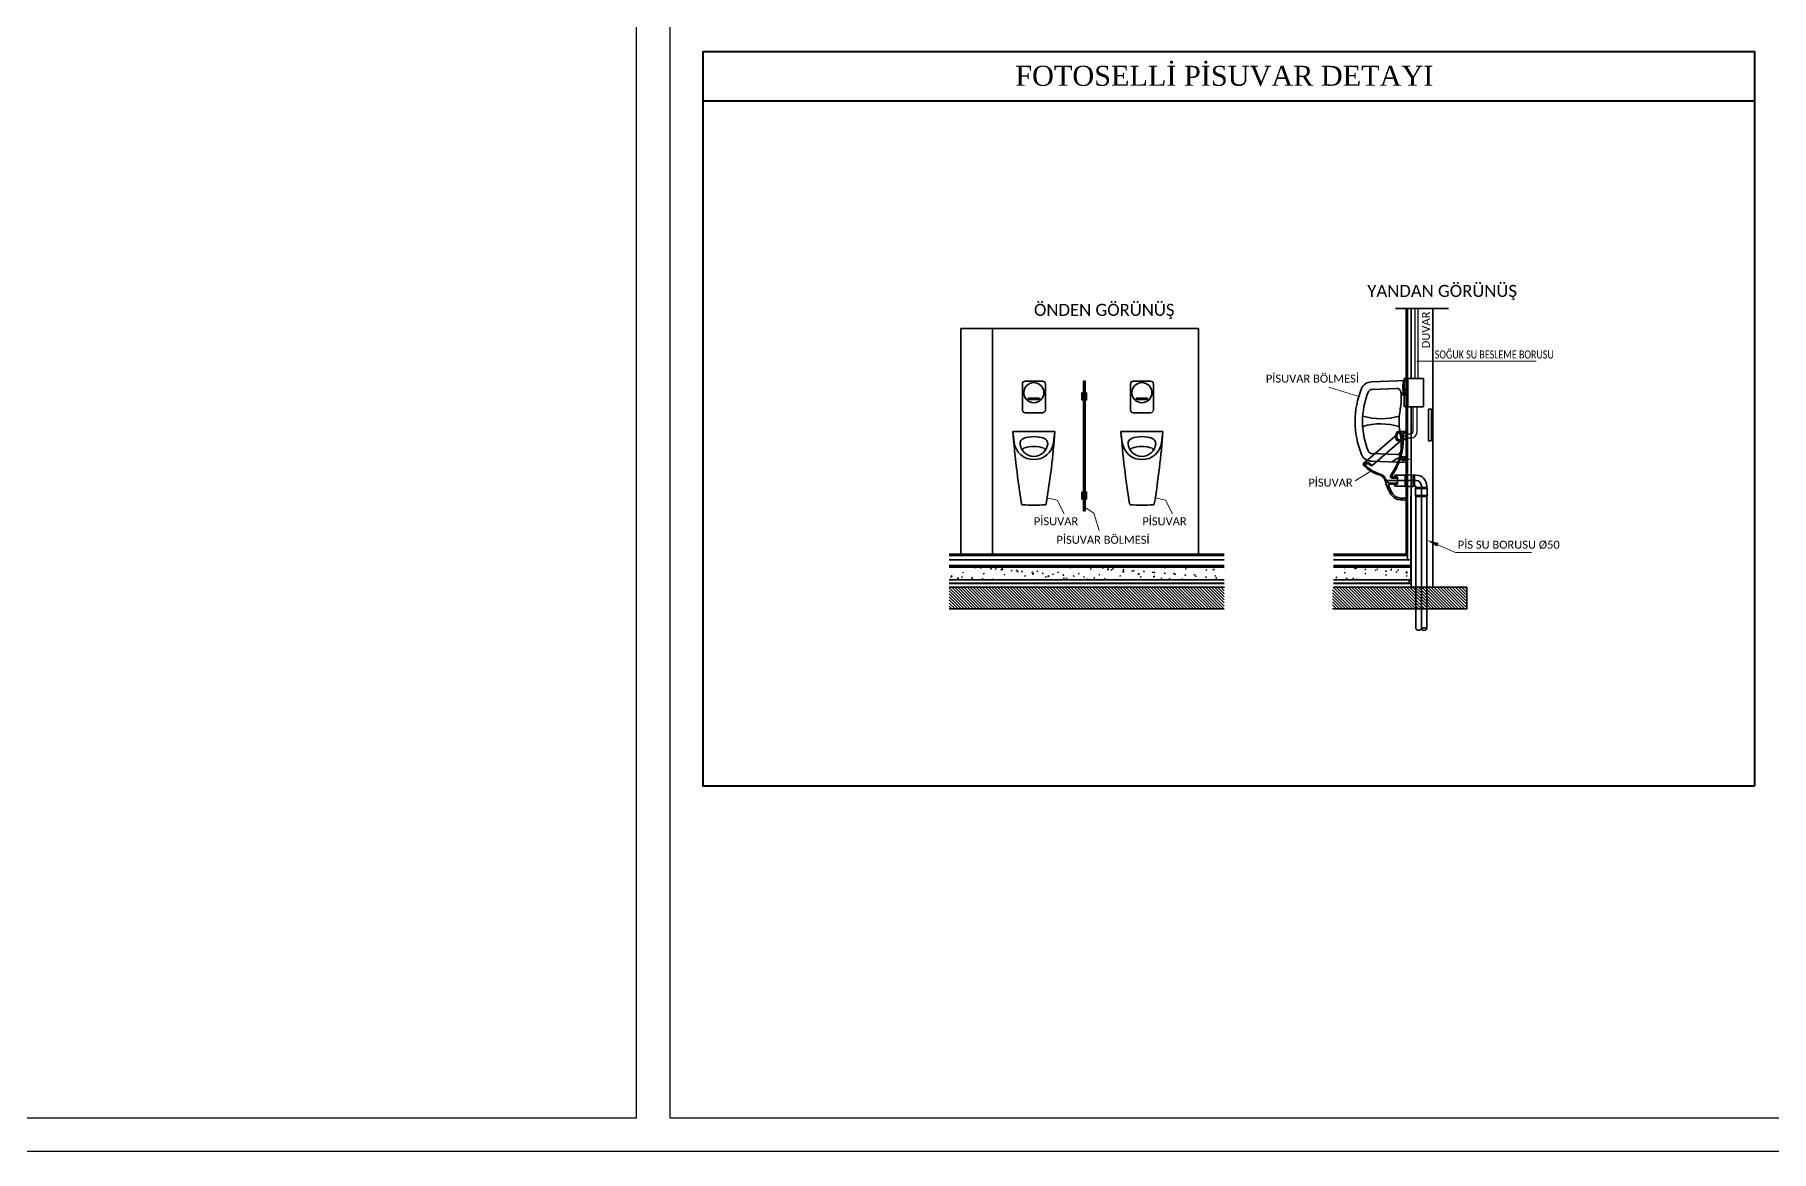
# Model space of a CAD drawing. Header units: centimetres. Extents: x 405464 to 563355, y 50011 to 66875.
# Drawn here: x 542857 to 548065, y 50011 to 53359 of the extents above; entities that cross this region are included whole.
import ezdxf
from ezdxf.enums import TextEntityAlignment as Align

# ---------------------------------------------------------------- set-up
doc = ezdxf.new("R2010")
doc.units = ezdxf.units.CM
doc.linetypes.add('ACAD_ISO03W100', pattern=[30, 12, -18])
for name, color, linetype, lineweight in [('0-KRCN-SHT-DETAY-20', 41, 'Continuous', 20), ('0-KRCN-SHT-DETAY-25', 4, 'Continuous', 25), ('0-KRCN-SHT-DETAY-35', 141, 'Continuous', 35), ('0-KRCN-SHT-DETAY-YAZI', 71, 'Continuous', 35), ('0-KRCN-SHT-DETAY-ÇERÇEVE', 71, 'Continuous', 40), ('0-KRCN-SHT-YAZI', 31, 'Continuous', 35), ('0-KRCN-Z-ANTET', 71, 'Continuous', 30)]:
    doc.layers.add(name, color=color, linetype=linetype, lineweight=lineweight)
doc.styles.add('KATMAN YAZI STİLİ', font='calibri.ttf')
doc.styles.add('mm', font='times.ttf', dxfattribs={"height": 3.3})

# ---------------------------------------------------------------- blocks, each defined once
blk = doc.blocks.new('G$CE9D9CA68')
at = {"layer": '0-KRCN-SHT-DETAY-20'}
for p, q in [((1070.2, -464.4), (1249, -464.4)), ((937.9, -503.3), (982.9, -517.5)), ((977.5, -644), (1001.2, -629.3)), ((515.8, -669.2), (530.9, -672.6, 0)), ((530.9, -672.6, 0), (541.4, -693.3, 0)), ((678.1, -669.2), (693.2, -672.6, 0)), ((693.2, -672.6, 0), (703.7, -693.3, 0)), ((572.7, -683.6, 0), (585.7, -692.3, 0)), ((585.7, -692.3, 0), (593.7, -718.3, 0)), ((1101.5, -739.9), (1128, -751.4)), ((1128, -751.4), (1242, -751.4))]:
    blk.add_line(p, q, dxfattribs=at)
at = {"layer": '0-KRCN-SHT-DETAY-20', "extrusion": (0, 0, -1)}
blk.add_solid([(-1100.3, -742.6), (-1085, -732.7), (-1102.7, -737.1)], dxfattribs=at)
at = {"layer": '0-KRCN-SHT-DETAY-25', "color": 4}
for p, q in [((1067.5, -490.5), (1067.5, -385.6)), ((1072.1, -490.5), (1072.1, -385.6)), ((1063.8, -532.8), (1063.8, -571)), ((1070.2, -532.8), (1070.2, -571)), ((1054, -573.2), (1061.6, -573.2)), ((1054, -579.6), (1061.6, -579.6))]:
    blk.add_line(p, q, dxfattribs=at)
at = {"layer": '0-KRCN-SHT-DETAY-25'}
for p, q in [((1052.6, -635.2), (1053.2, -635.2)), ((1052.6, -651.6), (1052.6, -635.2)), ((1053.2, -634.4), (1054.2, -634.4)), ((1053.2, -635.2), (1053.2, -634.4)), ((1053.2, -651.6), (1053.2, -635.2)), ((1054.2, -634.7), (1054.2, -634.4)), ((1054.2, -634.7), (1064.4, -634.7)), ((1054.2, -652.1), (1054.2, -634.7)), ((1052.6, -651.6), (1053.2, -651.6)), ((1053.2, -652.4), (1053.2, -651.6)), ((1053.2, -652.4), (1054.2, -652.4)), ((1054.2, -652.4), (1054.2, -652.1))]:
    blk.add_line(p, q, dxfattribs=at)
at = {"layer": '0-KRCN-SHT-DETAY-25', "color": 22, "lineweight": 20}
for p, q in [((376.7, -773.1, 0), (376.9, -773.2, 0)), ((376.9, -773.3, 0), (377, -773.1, 0)), ((388.7, -781.1, 0), (390.2, -780.6, 0)), ((389.8, -782, 0), (390.2, -780.7, 0)), ((399.9, -773.5, 0), (400.3, -773.1, 0)), ((399.9, -773.5, 0), (401.2, -773.6, 0)), ((401.2, -773.7, 0), (401.1, -773.1, 0)), ((406.8, -774.2, 0), (408.4, -773.6, 0)), ((406.8, -774.2, 0), (407.9, -774.9, 0)), ((407.9, -775, 0), (408.4, -773.7, 0)), ((415.4, -774.8, 0), (416.5, -773.6, 0)), ((415.4, -774.8, 0), (416.7, -775, 0)), ((416.7, -775, 0), (416.5, -773.7, 0)), ((424.2, -773.1, 0), (424.3, -773.1, 0)), ((424.2, -773.1, 0), (426.1, -773.4, 0)), ((426.1, -773.5, 0), (426.1, -773.1, 0)), ((430.9, -776.2, 0), (432, -775, 0)), ((430.9, -776.2, 0), (432.2, -776.3, 0)), ((432.2, -776.4, 0), (432, -775, 0)), ((437.9, -775.9, 0), (439.4, -775.3, 0)), ((437.9, -775.9, 0), (439, -776.6, 0)), ((439, -776.7, 0), (439.4, -775.4, 0)), ((446.4, -777.6, 0), (447.5, -776.3, 0)), ((446.4, -777.6, 0), (447.7, -777.7, 0)), ((447.3, -776.7, 0), (449, -774.9, 0)), ((447.3, -776.7, 0), (449.2, -777, 0)), ((447.7, -777.8, 0), (447.5, -776.4, 0)), ((449.2, -777.1, 0), (449, -775, 0)), ((461.9, -778.9, 0), (463, -777.7, 0)), ((461.9, -778.9, 0), (463.2, -779, 0)), ((463.2, -779.1, 0), (463, -777.8, 0)), ((468.9, -777.6, 0), (470.4, -777.1, 0)), ((468.9, -777.6, 0), (470, -778.4, 0)), ((470, -778.5, 0), (470.5, -777.1, 0)), ((470.3, -780.3, 0), (472, -778.5, 0)), ((470.3, -780.3, 0), (472.2, -780.6, 0)), ((472.3, -780.6, 0), (472, -778.6, 0)), ((477.4, -780.3, 0), (478.4, -779, 0)), ((477.4, -780.3, 0), (478.7, -780.4, 0)), ((478.7, -780.5, 0), (478.5, -779.1, 0)), ((492.9, -781.6, 0), (493.9, -780.4, 0)), ((494.2, -781.8, 0), (494, -780.5, 0)), ((500, -779.4, 0), (501.5, -778.8, 0)), ((500, -779.4, 0), (501, -780.1, 0)), ((501.1, -780.2, 0), (501.5, -778.9, 0)), ((519.1, -773.1, 0), (519.2, -773.1, 0)), ((519.2, -773.2, 0), (519.3, -773.1, 0)), ((531, -781.1, 0), (532.5, -780.5, 0)), ((532.1, -781.9, 0), (532.5, -780.6, 0)), ((549.2, -774.1, 0), (550.7, -773.6, 0)), ((549.2, -774.1, 0), (550.2, -774.9, 0)), ((550.2, -774.9, 0), (550.7, -773.6, 0)), ((580.2, -775.9, 0), (581.7, -775.3, 0)), ((580.2, -775.9, 0), (581.3, -776.6, 0)), ((581.3, -776.7, 0), (581.7, -775.4, 0)), ((582.7, -773.5, 0), (583.2, -773.1, 0)), ((582.7, -773.5, 0), (584.6, -773.8, 0)), ((582.9, -773.5, 0), (583.2, -773.1, 0)), ((582.9, -773.5, 0), (584.1, -773.6, 0)), ((584.2, -773.7, 0), (584, -773.1, 0)), ((584.7, -773.9, 0), (584.6, -773.1, 0)), ((598.4, -774.9, 0), (599.4, -773.6, 0)), ((598.4, -774.9, 0), (599.6, -775, 0)), ((599.7, -775.1, 0), (599.4, -773.7, 0)), ((605.8, -777.1, 0), (607.5, -775.3, 0)), ((605.8, -777.1, 0), (607.7, -777.4, 0)), ((607.7, -777.5, 0), (607.5, -775.4, 0)), ((611.2, -777.6, 0), (612.8, -777, 0)), ((611.2, -777.6, 0), (612.3, -778.3, 0)), ((612.3, -778.4, 0), (612.8, -777.1, 0)), ((613.8, -776.2, 0), (614.9, -775, 0)), ((613.8, -776.2, 0), (615.1, -776.3, 0)), ((615.1, -776.4, 0), (614.9, -775.1, 0)), ((628.8, -780.7, 0), (630.5, -778.9, 0)), ((628.8, -780.7, 0), (630.7, -781, 0)), ((629.3, -777.6, 0), (630.4, -776.3, 0)), ((629.3, -777.6, 0), (630.6, -777.7, 0)), ((630.6, -777.8, 0), (630.4, -776.4, 0)), ((630.8, -781, 0), (630.5, -779, 0)), ((642.3, -779.3, 0), (643.8, -778.7, 0)), ((642.3, -779.3, 0), (643.4, -780, 0)), ((643.4, -780.1, 0), (643.8, -778.8, 0)), ((644.8, -778.9, 0), (645.9, -777.7, 0)), ((644.8, -778.9, 0), (646.1, -779, 0)), ((646.1, -779.1, 0), (645.9, -777.8, 0)), ((660.3, -780.3, 0), (661.4, -779, 0)), ((660.3, -780.3, 0), (661.6, -780.4, 0)), ((661.6, -780.5, 0), (661.4, -779.1, 0)), ((661.5, -773.1, 0), (661.5, -773.1, 0)), ((661.5, -773.2, 0), (661.6, -773.1, 0)), ((673.3, -781.1, 0), (674.8, -780.5, 0)), ((673.3, -781.1, 0), (674.4, -781.8, 0)), ((674.4, -781.9, 0), (674.9, -780.6, 0)), ((675.8, -781.6, 0), (676.9, -780.4, 0)), ((677.1, -781.8, 0), (676.9, -780.5, 0)), ((691.5, -774.1, 0), (693, -773.5, 0)), ((691.5, -774.1, 0), (692.6, -774.8, 0)), ((692.6, -774.9, 0), (693, -773.6, 0)), ((722.5, -775.8, 0), (724, -775.2, 0)), ((722.5, -775.8, 0), (723.6, -776.5, 0)), ((723.6, -776.6, 0), (724, -775.3, 0)), ((741.2, -773.9, 0), (742.1, -773.1, 0)), ((741.2, -773.9, 0), (743.1, -774.2, 0)), ((743.2, -774.3, 0), (743, -773.1, 0)), ((753.6, -777.5, 0), (755.1, -777, 0)), ((753.6, -777.5, 0), (754.6, -778.3, 0)), ((754.6, -778.4, 0), (755.1, -777.1, 0)), ((764.3, -777.5, 0), (766, -775.8, 0)), ((764.3, -777.5, 0), (766.2, -777.8, 0)), ((765.8, -773.5, 0), (766.2, -773.1, 0)), ((765.8, -773.5, 0), (767.1, -773.6, 0)), ((766.2, -777.9, 0), (766, -775.8, 0)), ((767.1, -773.7, 0), (767, -773.1, 0)), ((781.3, -774.9, 0), (781.3, -774.9, 0)), ((781.3, -774.9, 0), (781.3, -774.9, 0)), ((946.8, -773.1, 0), (946.8, -773.1, 0)), ((948.5, -773.1, 0), (949, -773.4, 0)), ((949, -773.5, 0), (949.2, -773.1, 0)), ((960.8, -781.4, 0), (962.4, -780.8, 0)), ((961, -774.3, 0), (962, -773.1, 0)), ((961, -774.3, 0), (962.3, -774.4, 0)), ((961.9, -782.2, 0), (962.4, -780.9, 0)), ((962.3, -774.5, 0), (962.1, -773.1, 0)), ((976.5, -775.6, 0), (977.6, -774.4, 0)), ((976.5, -775.6, 0), (977.8, -775.7, 0)), ((977.8, -775.8, 0), (977.6, -774.5, 0)), ((979, -774.4, 0), (980.5, -773.8, 0)), ((979, -774.4, 0), (980.1, -775.1, 0)), ((980.1, -775.2, 0), (980.5, -773.9, 0)), ((992, -777, 0), (993, -775.7, 0)), ((992, -777, 0), (993.3, -777.1, 0)), ((993.3, -777.2, 0), (993.1, -775.8, 0)), ((1007.2, -774, 0), (1008.1, -773.1, 0)), ((1007.2, -774, 0), (1009.1, -774.3, 0)), ((1007.5, -778.3, 0), (1008.5, -777.1, 0)), ((1007.5, -778.3, 0), (1008.8, -778.4, 0)), ((1008.8, -778.5, 0), (1008.6, -777.2, 0)), ((1009.2, -774.4, 0), (1009, -773.1, 0)), ((1010, -776.1, 0), (1011.6, -775.6, 0)), ((1010, -776.1, 0), (1011.1, -776.9, 0)), ((1011.1, -777, 0), (1011.6, -775.6, 0)), ((1023, -779.7, 0), (1024, -778.4, 0)), ((1023, -779.7, 0), (1024.3, -779.8, 0)), ((1024.3, -779.9, 0), (1024, -778.5, 0)), ((1030.3, -777.6, 0), (1032, -775.8, 0)), ((1030.3, -777.6, 0), (1032.2, -777.9, 0)), ((1032.2, -778, 0), (1032, -775.9, 0)), ((1038.5, -781, 0), (1039.5, -779.8, 0)), ((1038.5, -781, 0), (1039.8, -781.2, 0)), ((1039.8, -781.2, 0), (1039.5, -779.9, 0)), ((1041.1, -777.9, 0), (1042.6, -777.3, 0)), ((1041.1, -777.9, 0), (1042.2, -778.6, 0)), ((1042.2, -778.7, 0), (1042.6, -777.4, 0)), ((1053.3, -781.2, 0), (1055, -779.4, 0)), ((1055.3, -781.5, 0), (1055, -779.5, 0)), ((370.5, -788.1, 0), (372.1, -787.5, 0)), ((370.5, -788.1, 0), (371.6, -788.8, 0)), ((371.6, -788.9, 0), (372.1, -787.6, 0)), ((372, -787, 0), (373, -785.8, 0)), ((372, -787, 0), (373.2, -787.1, 0)), ((373.3, -787.2, 0), (373, -785.9, 0)), ((381, -790.6, 0), (382.7, -788.8, 0)), ((381, -790.6, 0), (382.9, -790.9, 0)), ((382.9, -790.9, 0), (382.7, -788.9, 0)), ((387.4, -788.4, 0), (388.5, -787.1, 0)), ((387.4, -788.4, 0), (388.7, -788.5, 0)), ((388.7, -788.6, 0), (388.5, -787.2, 0)), ((388.7, -781.1, 0), (389.8, -781.9, 0)), ((401.6, -789.8, 0), (403.1, -789.3, 0)), ((401.6, -789.8, 0), (402.7, -790.6, 0)), ((402.7, -790.7, 0), (403.1, -789.3, 0)), ((402.9, -789.7, 0), (404, -788.5, 0)), ((402.9, -789.7, 0), (404.2, -789.8, 0)), ((404.2, -789.9, 0), (404, -788.6, 0)), ((405.6, -792.5, 0), (405.7, -792.4, 0)), ((405.7, -792.5, 0), (405.7, -792.5, 0)), ((418.4, -791.1, 0), (419.5, -789.9, 0)), ((418.4, -791.1, 0), (419.7, -791.2, 0)), ((419.7, -791.3, 0), (419.5, -789.9, 0)), ((419.7, -782.9, 0), (421.3, -782.3, 0)), ((419.7, -782.9, 0), (420.8, -783.6, 0)), ((420.8, -783.7, 0), (421.3, -782.4, 0)), ((432.6, -791.6, 0), (434.1, -791, 0)), ((432.6, -791.6, 0), (433.7, -792.3, 0)), ((433.7, -792.4, 0), (434.2, -791.1, 0)), ((433.9, -792.4, 0), (435, -791.2, 0)), ((433.9, -792.4, 0), (434.6, -792.5, 0)), ((435.2, -792.5, 0), (435, -791.3, 0)), ((450.8, -784.6, 0), (452.3, -784, 0)), ((450.8, -784.6, 0), (451.9, -785.3, 0)), ((451.9, -785.4, 0), (452.3, -784.1, 0)), ((481.8, -786.3, 0), (483.3, -785.8, 0)), ((481.8, -786.3, 0), (482.9, -787.1, 0)), ((482.9, -787.1, 0), (483.3, -785.8, 0)), ((492.9, -781.6, 0), (494.2, -781.7, 0)), ((493.4, -783.8, 0), (495.1, -782.1, 0)), ((493.4, -783.8, 0), (495.3, -784.1, 0)), ((495.3, -784.2, 0), (495.1, -782.2, 0)), ((508.4, -783, 0), (509.4, -781.7, 0)), ((508.4, -783, 0), (509.7, -783.1, 0)), ((509.7, -783.2, 0), (509.4, -781.8, 0)), ((512.9, -788.1, 0), (514.4, -787.5, 0)), ((512.9, -788.1, 0), (513.9, -788.8, 0)), ((514, -788.9, 0), (514.4, -787.6, 0)), ((516.4, -787.4, 0), (518.1, -785.7, 0)), ((516.4, -787.4, 0), (518.3, -787.7, 0)), ((518.4, -787.8, 0), (518.1, -785.7, 0)), ((523.9, -784.3, 0), (524.9, -783.1, 0)), ((523.9, -784.3, 0), (525.2, -784.4, 0)), ((525.2, -784.5, 0), (524.9, -783.2, 0)), ((531, -781.1, 0), (532.1, -781.8, 0)), ((539.4, -785.7, 0), (540.4, -784.4, 0)), ((539.4, -785.7, 0), (540.7, -785.8, 0)), ((539.5, -791, 0), (541.2, -789.2, 0)), ((539.5, -791, 0), (541.4, -791.3, 0)), ((540.7, -785.9, 0), (540.4, -784.5, 0)), ((541.4, -791.4, 0), (541.2, -789.3, 0)), ((543.9, -789.8, 0), (545.4, -789.2, 0)), ((543.9, -789.8, 0), (545, -790.5, 0)), ((545, -790.6, 0), (545.4, -789.3, 0)), ((554.9, -787, 0), (555.9, -785.8, 0)), ((554.9, -787, 0), (556.2, -787.2, 0)), ((556.2, -787.2, 0), (555.9, -785.9, 0)), ((562.1, -782.8, 0), (563.6, -782.2, 0)), ((562.1, -782.8, 0), (563.1, -783.6, 0)), ((563.1, -783.6, 0), (563.6, -782.3, 0)), ((570.4, -788.4, 0), (571.4, -787.2, 0)), ((570.4, -788.4, 0), (571.7, -788.5, 0)), ((571.7, -788.6, 0), (571.4, -787.2, 0)), ((574.9, -791.5, 0), (576.5, -790.9, 0)), ((574.9, -791.5, 0), (576, -792.3, 0)), ((576, -792.3, 0), (576.5, -791, 0)), ((585.9, -789.8, 0), (586.9, -788.5, 0)), ((585.9, -789.8, 0), (587.1, -789.9, 0)), ((587.2, -790, 0), (586.9, -788.6, 0)), ((593.1, -784.6, 0), (594.6, -784, 0)), ((593.1, -784.6, 0), (594.2, -785.3, 0)), ((594.2, -785.4, 0), (594.6, -784.1, 0)), ((601.3, -791.1, 0), (602.4, -789.9, 0)), ((601.3, -791.1, 0), (602.6, -791.2, 0)), ((602.7, -791.3, 0), (602.4, -790, 0)), ((616.8, -792.5, 0), (617.9, -791.2, 0)), ((616.8, -792.5, 0), (617.3, -792.5, 0)), ((618.1, -792.5, 0), (617.9, -791.3, 0)), ((624.1, -786.3, 0), (625.7, -785.7, 0)), ((624.1, -786.3, 0), (625.2, -787, 0)), ((625.2, -787.1, 0), (625.7, -785.8, 0)), ((651.9, -784.2, 0), (653.6, -782.5, 0)), ((651.9, -784.2, 0), (653.8, -784.5, 0)), ((653.8, -784.6, 0), (653.6, -782.6, 0)), ((655.2, -788, 0), (656.7, -787.4, 0)), ((655.2, -788, 0), (656.3, -788.7, 0)), ((656.3, -788.8, 0), (656.7, -787.5, 0)), ((674.9, -787.8, 0), (676.6, -786.1, 0)), ((674.9, -787.8, 0), (676.8, -788.1, 0)), ((675.8, -781.6, 0), (677.1, -781.8, 0)), ((676.9, -788.2, 0), (676.6, -786.1, 0)), ((686.2, -789.7, 0), (687.7, -789.2, 0)), ((686.2, -789.7, 0), (687.3, -790.5, 0)), ((687.3, -790.6, 0), (687.7, -789.3, 0)), ((691.3, -783, 0), (692.3, -781.8, 0)), ((691.3, -783, 0), (692.6, -783.1, 0)), ((692.6, -783.2, 0), (692.4, -781.8, 0)), ((698, -791.4, 0), (699.7, -789.6, 0)), ((698, -791.4, 0), (699.9, -791.7, 0)), ((699.9, -791.8, 0), (699.7, -789.7, 0)), ((704.4, -782.8, 0), (705.9, -782.2, 0)), ((704.4, -782.8, 0), (705.4, -783.5, 0)), ((705.5, -783.6, 0), (705.9, -782.3, 0)), ((706.8, -784.4, 0), (707.8, -783.1, 0)), ((706.8, -784.4, 0), (708.1, -784.5, 0)), ((708.1, -784.6, 0), (707.9, -783.2, 0)), ((717.3, -791.5, 0), (718.8, -790.9, 0)), ((717.3, -791.5, 0), (718.3, -792.2, 0)), ((718.4, -792.3, 0), (718.8, -791, 0)), ((722.3, -785.7, 0), (723.3, -784.5, 0)), ((722.3, -785.7, 0), (723.6, -785.8, 0)), ((723.6, -785.9, 0), (723.3, -784.6, 0)), ((735.4, -784.5, 0), (736.9, -783.9, 0)), ((735.4, -784.5, 0), (736.5, -785.2, 0)), ((736.5, -785.3, 0), (736.9, -784, 0)), ((737.8, -787.1, 0), (738.8, -785.8, 0)), ((737.8, -787.1, 0), (739.1, -787.2, 0)), ((739.1, -787.3, 0), (738.8, -785.9, 0)), ((753.3, -788.4, 0), (754.3, -787.2, 0)), ((753.3, -788.4, 0), (754.6, -788.5, 0)), ((754.6, -788.6, 0), (754.3, -787.3, 0)), ((766.5, -786.2, 0), (768, -785.7, 0)), ((766.5, -786.2, 0), (767.5, -787, 0)), ((767.5, -787.1, 0), (768, -785.7, 0)), ((768.8, -789.8, 0), (769.8, -788.5, 0)), ((768.8, -789.8, 0), (770.1, -789.9, 0)), ((770.1, -790, 0), (769.8, -788.6, 0)), ((948.5, -789.2, 0), (949.6, -787.9, 0)), ((948.5, -789.2, 0), (949.8, -789.3, 0)), ((949.8, -789.4, 0), (949.6, -788, 0)), ((960.8, -781.4, 0), (961.9, -782.1, 0)), ((964, -790.5, 0), (965.1, -789.3, 0)), ((964, -791.5, 0), (965.7, -789.7, 0)), ((964, -790.5, 0), (965.3, -790.6, 0)), ((964, -791.5, 0), (965.9, -791.8, 0)), ((965.3, -790.7, 0), (965.1, -789.4, 0)), ((965.9, -791.9, 0), (965.7, -789.8, 0)), ((973.7, -790.1, 0), (975.3, -789.5, 0)), ((973.7, -790.1, 0), (974.8, -790.8, 0)), ((974.8, -790.9, 0), (975.3, -789.6, 0)), ((979.5, -791.9, 0), (980.6, -790.6, 0)), ((979.5, -791.9, 0), (980.8, -792, 0)), ((980.8, -792.1, 0), (980.6, -790.7, 0)), ((991.9, -783.1, 0), (993.4, -782.5, 0)), ((991.9, -783.1, 0), (993, -783.8, 0)), ((993, -783.9, 0), (993.4, -782.6, 0)), ((995.6, -792.5, 0), (996, -792, 0)), ((996.1, -792.5, 0), (996.1, -792.1, 0)), ((1004.8, -791.8, 0), (1006.3, -791.2, 0)), ((1004.8, -791.8, 0), (1005.8, -792.5, 0)), ((1005.9, -792.5, 0), (1006.3, -791.3, 0)), ((1022.9, -784.8, 0), (1024.4, -784.3, 0)), ((1022.9, -784.8, 0), (1024, -785.6, 0)), ((1024, -785.7, 0), (1024.5, -784.3, 0)), ((1053.3, -781.2, 0), (1055.2, -781.5, 0)), ((1054, -782.4, 0), (1055, -781.2, 0)), ((1054, -782.4, 0), (1055.3, -782.5, 0)), ((1054, -786.6, 0), (1055.5, -786, 0)), ((1054, -786.6, 0), (1055, -787.3, 0)), ((1055.3, -782.6, 0), (1055, -781.2, 0)), ((1055.1, -787.4, 0), (1055.5, -786.1, 0))]:
    blk.add_line(p, q, dxfattribs=at)
at = {"layer": '0-KRCN-SHT-DETAY-25', "color": 22}
for p, q in [((369, -804.2, 0), (400.5, -835.7, 0)), ((372.7, -803.3, 0), (405.1, -835.7, 0)), ((377.3, -803.3, 0), (409.7, -835.7, 0)), ((381.9, -803.3, 0), (414.3, -835.7, 0)), ((386.4, -803.3, 0), (418.8, -835.7, 0)), ((391, -803.3, 0), (423.4, -835.7, 0)), ((395.6, -803.3, 0), (428, -835.7, 0)), ((400.2, -803.3, 0), (432.6, -835.7, 0)), ((404.8, -803.3, 0), (437.2, -835.7, 0)), ((409.4, -803.3, 0), (441.8, -835.7, 0)), ((413.9, -803.3, 0), (446.3, -835.7, 0)), ((418.5, -803.3, 0), (450.9, -835.7, 0)), ((423.1, -803.3, 0), (455.5, -835.7, 0)), ((427.7, -803.3, 0), (460.1, -835.7, 0)), ((432.3, -803.3, 0), (464.7, -835.7, 0)), ((436.8, -803.3, 0), (469.2, -835.7, 0)), ((441.4, -803.3, 0), (473.8, -835.7, 0)), ((446, -803.3, 0), (478.4, -835.7, 0)), ((450.6, -803.3, 0), (483, -835.7, 0)), ((455.2, -803.3, 0), (487.6, -835.7, 0)), ((459.8, -803.3, 0), (492.2, -835.7, 0)), ((464.3, -803.3, 0), (496.7, -835.7, 0)), ((468.9, -803.3, 0), (501.3, -835.7, 0)), ((473.5, -803.3, 0), (505.9, -835.7, 0)), ((478.1, -803.3, 0), (510.5, -835.7, 0)), ((482.7, -803.3, 0), (515.1, -835.7, 0)), ((487.2, -803.3, 0), (519.6, -835.7, 0)), ((491.8, -803.3, 0), (524.2, -835.7, 0)), ((496.4, -803.3, 0), (528.8, -835.7, 0)), ((501, -803.3, 0), (533.4, -835.7, 0)), ((505.6, -803.3, 0), (538, -835.7, 0)), ((510.2, -803.3, 0), (542.6, -835.7, 0)), ((514.7, -803.3, 0), (547.1, -835.7, 0)), ((519.3, -803.3, 0), (551.7, -835.7, 0)), ((523.9, -803.3, 0), (556.3, -835.7, 0)), ((528.5, -803.3, 0), (560.9, -835.7, 0)), ((533.1, -803.3, 0), (565.5, -835.7, 0)), ((537.7, -803.3, 0), (570, -835.7, 0)), ((542.2, -803.3, 0), (574.6, -835.7, 0)), ((546.8, -803.3, 0), (579.2, -835.7, 0)), ((551.4, -803.3, 0), (583.8, -835.7, 0)), ((556, -803.3, 0), (588.4, -835.7, 0)), ((560.6, -803.3, 0), (593, -835.7, 0)), ((565.1, -803.3, 0), (597.5, -835.7, 0)), ((569.7, -803.3, 0), (602.1, -835.7, 0)), ((574.3, -803.3, 0), (606.7, -835.7, 0)), ((578.9, -803.3, 0), (611.3, -835.7, 0)), ((583.5, -803.3, 0), (615.9, -835.7, 0)), ((588.1, -803.3, 0), (620.5, -835.7, 0)), ((592.6, -803.3, 0), (625, -835.7, 0)), ((597.2, -803.3, 0), (629.6, -835.7, 0)), ((601.8, -803.3, 0), (634.2, -835.7, 0)), ((606.4, -803.3, 0), (638.8, -835.7, 0)), ((611, -803.3, 0), (643.4, -835.7, 0)), ((615.5, -803.3, 0), (647.9, -835.7, 0)), ((620.1, -803.3, 0), (652.5, -835.7, 0)), ((624.7, -803.3, 0), (657.1, -835.7, 0)), ((629.3, -803.3, 0), (661.7, -835.7, 0)), ((633.9, -803.3, 0), (666.3, -835.7, 0)), ((638.5, -803.3, 0), (670.9, -835.7, 0)), ((643, -803.3, 0), (675.4, -835.7, 0)), ((647.6, -803.3, 0), (680, -835.7, 0)), ((652.2, -803.3, 0), (684.6, -835.7, 0)), ((656.8, -803.3, 0), (689.2, -835.7, 0)), ((661.4, -803.3, 0), (693.8, -835.7, 0)), ((665.9, -803.3, 0), (698.3, -835.7, 0)), ((670.5, -803.3, 0), (702.9, -835.7, 0)), ((675.1, -803.3, 0), (707.5, -835.7, 0)), ((679.7, -803.3, 0), (712.1, -835.7, 0)), ((684.3, -803.3, 0), (716.7, -835.7, 0)), ((688.9, -803.3, 0), (721.3, -835.7, 0)), ((693.4, -803.3, 0), (725.8, -835.7, 0)), ((698, -803.3, 0), (730.4, -835.7, 0)), ((702.6, -803.3, 0), (735, -835.7, 0)), ((707.2, -803.3, 0), (739.6, -835.7, 0)), ((711.8, -803.3, 0), (744.2, -835.7, 0)), ((716.4, -803.3, 0), (748.8, -835.7, 0)), ((720.9, -803.3, 0), (753.3, -835.7, 0)), ((725.5, -803.3, 0), (757.9, -835.7, 0)), ((730.1, -803.3, 0), (762.5, -835.7, 0)), ((734.7, -803.3, 0), (767.1, -835.7, 0)), ((739.3, -803.3, 0), (771.7, -835.7, 0)), ((743.8, -803.3, 0), (776.2, -835.7, 0)), ((748.4, -803.3, 0), (780.8, -835.7, 0)), ((753, -803.3, 0), (781.3, -831.6, 0)), ((757.6, -803.3, 0), (781.3, -827, 0)), ((762.2, -803.3, 0), (781.3, -822.4, 0)), ((766.8, -803.3, 0), (781.3, -817.8, 0)), ((771.3, -803.3, 0), (781.3, -813.3, 0)), ((775.9, -803.3, 0), (781.3, -808.7, 0)), ((780.5, -803.3, 0), (781.3, -804.1, 0)), ((943.6, -807.1, 0), (972.2, -835.7, 0)), ((944.4, -803.3, 0), (976.8, -835.7, 0)), ((949, -803.3, 0), (981.4, -835.7, 0)), ((953.6, -803.3, 0), (986, -835.7, 0)), ((958.2, -803.3, 0), (990.6, -835.7, 0)), ((962.7, -803.3, 0), (995.1, -835.7, 0)), ((967.3, -803.3, 0), (999.7, -835.7, 0)), ((971.9, -803.3, 0), (1004.3, -835.7, 0)), ((976.5, -803.3, 0), (1008.9, -835.7, 0)), ((981.1, -803.3, 0), (1013.5, -835.7, 0)), ((985.6, -803.3, 0), (1018, -835.7, 0)), ((990.2, -803.3, 0), (1022.6, -835.7, 0)), ((994.8, -803.3, 0), (1027.2, -835.7, 0)), ((999.4, -803.3, 0), (1031.8, -835.7, 0)), ((1004, -803.3, 0), (1036.4, -835.7, 0)), ((1008.6, -803.3, 0), (1041, -835.7, 0)), ((1013.1, -803.3, 0), (1045.5, -835.7, 0)), ((1017.7, -803.3, 0), (1050.1, -835.7, 0)), ((1022.3, -803.3, 0), (1054.7, -835.7, 0)), ((1026.9, -803.3, 0), (1059.3, -835.7, 0)), ((1031.5, -803.3, 0), (1063.9, -835.7, 0)), ((1036, -803.3, 0), (1068.4, -835.7, 0)), ((1040.6, -803.3, 0), (1073, -835.7, 0)), ((1045.2, -803.3, 0), (1077.6, -835.7, 0)), ((1049.8, -803.3, 0), (1082.2, -835.7, 0)), ((1054.4, -803.3, 0), (1086.8, -835.7, 0)), ((1059, -803.3, 0), (1091.4, -835.7, 0)), ((1063.5, -803.3, 0), (1095.9, -835.7, 0)), ((1068.1, -803.3, 0), (1100.5, -835.7, 0)), ((1072.7, -803.3, 0), (1105.1, -835.7, 0)), ((1077.3, -803.3, 0), (1109.7, -835.7, 0)), ((1081.9, -803.3, 0), (1114.3, -835.7, 0)), ((1086.5, -803.3, 0), (1118.9, -835.7, 0)), ((1091, -803.3, 0), (1123.4, -835.7, 0)), ((1095.6, -803.3, 0), (1128, -835.7, 0)), ((1100.2, -803.3, 0), (1132.6, -835.7, 0)), ((1104.8, -803.3, 0), (1137.2, -835.7, 0)), ((1109.4, -803.3, 0), (1141.8, -835.7, 0)), ((1113.9, -803.3, 0), (1143.3, -832.6, 0)), ((1118.5, -803.3, 0), (1143.3, -828, 0)), ((1123.1, -803.3, 0), (1143.3, -823.4, 0)), ((1127.7, -803.3, 0), (1143.3, -818.9, 0)), ((1132.3, -803.3, 0), (1143.3, -814.3, 0)), ((1136.9, -803.3, 0), (1143.3, -809.7, 0)), ((1141.4, -803.3, 0), (1143.3, -805.1, 0)), ((369, -808.7, 0), (395.9, -835.7, 0)), ((369, -813.3, 0), (391.3, -835.7, 0)), ((369, -817.9, 0), (386.8, -835.7, 0)), ((369, -822.5, 0), (382.2, -835.7, 0)), ((369, -827.1, 0), (377.6, -835.7, 0)), ((369, -831.6, 0), (373, -835.7, 0)), ((943.6, -811.7, 0), (967.6, -835.7, 0)), ((943.6, -816.2, 0), (963.1, -835.7, 0)), ((943.6, -820.8, 0), (958.5, -835.7, 0)), ((943.6, -825.4, 0), (953.9, -835.7, 0)), ((943.6, -830, 0), (949.3, -835.7, 0)), ((943.6, -834.6, 0), (944.7, -835.7, 0))]:
    blk.add_line(p, q, dxfattribs=at)
at = {"layer": '0-KRCN-SHT-DETAY-25', "color": 4}
for radius in [8.64, 2.16]:
    blk.add_arc((1061.6, -571), radius, 270, 0, dxfattribs=at)
at = {"layer": '0-KRCN-SHT-DETAY-25', "color": 3, "linetype": 'Continuous', "ltscale": 10}
for centre, radius, start, end in [((1047.1, -582.9), 0.864, 249.405, 0), ((1046.2, -587.1), 1.73, 356.4054, 69.405), ((996.6, -619.7), 3.24, 49.0402, 87.88)]:
    blk.add_arc(centre, radius, start, end, dxfattribs=at)
at = {"layer": '0-KRCN-SHT-DETAY-25', "color": 8, "linetype": 'ACAD_ISO03W100', "ltscale": 0.004}
blk.add_arc((1061.6, -571), 8.64, 270, 270.2984, dxfattribs=at)
at = {"layer": '0-KRCN-SHT-DETAY-35', "color": 120}
for p, q in [((1037.8, -385.6), (1117.6, -385.6)), ((1061.6, -385.6, 0), (1061.6, -490.5, 0)), ((1094, -385.6, 0), (1094, -803.3, 0)), ((386.1, -415.5, 0), (742.5, -415.5, 0)), ((569.9, -512, 0), (568, -512, 0)), ((569.9, -516.7, 0), (568.4, -516.7, 0)), ((574.5, -516.7, 0), (572.9, -516.7, 0)), ((1002.9, -506.7), (1039.4, -505.2)), ((1046.3, -512.6), (1054, -512.6)), ((1046.4, -514.9), (1054, -514.9)), ((1061.6, -532.8, 0), (1061.6, -804.8, 0)), ((1039.4, -604.6), (1002.9, -603.1)), ((1046.6, -612.3), (1059.1, -611.6)), ((1049, -608.8), (1049, -616.3)), ((1049, -611.2), (1054, -610.6)), ((1049, -613.4), (1054, -612.7)), ((569.9, -671.2, 0), (568, -671.2, 0)), ((1054, -753.6, 0), (945.2, -753.6, 0)), ((369, -770.9, 0), (781.3, -770.9, 0)), ((945.2, -770.9, 0), (1061.6, -770.9, 0))]:
    blk.add_line(p, q, dxfattribs=at)
at = {"layer": '0-KRCN-SHT-DETAY-35', "color": 171}
for p, q in [((1054, -490.2, 0), (1050.9, -490.2, 0)), ((1050.9, -490.2, 0), (1050.9, -532.6, 0)), ((1079.8, -490.5), (1056.7, -490.5)), ((1056.7, -532.8), (1056.7, -490.5)), ((1079.8, -532.8), (1079.8, -490.5)), ((1050.9, -532.6, 0), (1054, -532.6, 0)), ((1079.8, -532.8), (1056.7, -532.8)), ((527.3, -570), (464.3, -570)), ((689.3, -570), (626.3, -570)), ((1039.3, -571.7), (1038.4, -576)), ((1040.9, -570.2), (1039.5, -571.4)), ((1040.9, -572.6), (1040.1, -576.1)), ((1041.6, -571.9), (1041, -572.4)), ((1054, -570), (1041.3, -570)), ((1047.1, -571.7), (1041.9, -571.7)), ((1048, -582.9), (1048, -572.6)), ((1054, -572.6), (1049.7, -572.6)), ((1049.7, -580.2), (1049.7, -572.6)), ((1037.1, -577.2), (989.8, -617.9)), ((1044.1, -585.4), (1002.8, -620.9)), ((1038.4, -576), (1038.9, -581.9)), ((1039.6, -582.8), (1046.8, -585.5)), ((1040.1, -576.2), (1040.6, -581.1)), ((1040.8, -581.4), (1046.8, -583.7)), ((1042.8, -582.2), (1042.2, -583.8)), ((1044.2, -581.5), (1042.7, -585.4)), ((1044.8, -582.9), (1044.2, -584.6)), ((1054.6, -576.4), (1046.8, -576.4)), ((1049.7, -574.3), (1048, -574.3)), ((1049.7, -578.4), (1048, -578.4)), ((1054, -580.2), (1049.7, -580.2)), ((1049.7, -586.6), (1049.7, -583.6)), ((1054, -581.9), (1051.4, -581.9)), ((997.6, -618.6), (1000.2, -620.9)), ((998.7, -617.3), (1002.8, -620.9)), ((1002.8, -620.9), (1000.2, -620.9)), ((1041.1, -648.8), (1028.4, -648.8)), ((1041.1, -647.1), (1029.1, -647.1)), ((1041.1, -638), (1033.2, -638)), ((1041.1, -639.7), (1033.2, -639.7)), ((1041.1, -648.8), (1041.1, -638)), ((1054, -670), (1051.9, -670)), ((1054, -672.6), (1051.9, -672.6))]:
    blk.add_line(p, q, dxfattribs=at)
at = {"layer": '0-KRCN-SHT-DETAY-35', "color": 6}
for p, q in [((1023.9, -643.4), (1068.8, -643.4)), ((1037, -635.2), (1052.6, -635.2)), ((1037, -635.2), (1037, -638)), ((1037, -651.6), (1037, -648.8)), ((1064.4, -634.7), (1066.3, -635.3)), ((1064.4, -652.1), (1064.4, -634.7)), ((1066.3, -635.3), (1067, -635.3)), ((1066.3, -651.5), (1066.3, -635.3)), ((1067, -635.3), (1068.7, -635.3)), ((1037, -651.6), (1053.2, -651.6)), ((1054.2, -652.1), (1064.4, -652.1)), ((1064.4, -652.1), (1066.3, -651.5)), ((1066.3, -651.5), (1066.6, -651.5)), ((1066.6, -651.5), (1067, -651.5)), ((1067.8, -666.7), (1067.8, -665.7)), ((1068.1, -665.7), (1067.8, -665.7)), ((1068.6, -666.7), (1067.8, -666.7)), ((1068.1, -655.4), (1068.6, -653.6)), ((1068.1, -665.7), (1068.1, -655.4)), ((1085.5, -655.4), (1068.1, -655.4)), ((1085.5, -665.7), (1068.1, -665.7)), ((1068.6, -653.6), (1068.6, -653.2)), ((1068.6, -653.6), (1084.9, -653.6)), ((1084.9, -653.6), (1068.6, -653.6)), ((1068.6, -667.3), (1068.6, -666.7)), ((1085, -666.7), (1068.6, -666.7)), ((1068.6, -667.3), (1068.6, -865.9)), ((1085, -667.3), (1068.6, -667.3)), ((1076.8, -653.6), (1076.8, -651.4)), ((1076.8, -866.1), (1076.8, -653.6)), ((1084.9, -653.6), (1084.9, -651.5)), ((1084.9, -653.6), (1084.9, -653.3)), ((1085.5, -655.4), (1084.9, -653.6)), ((1085.8, -666.7), (1085, -666.7)), ((1085, -667.3), (1085, -666.7)), ((1085, -667.3), (1085, -866.1)), ((1085.5, -665.7), (1085.5, -655.4)), ((1085.8, -665.7), (1085.5, -665.7)), ((1085.8, -666.7), (1085.8, -665.7))]:
    blk.add_line(p, q, dxfattribs=at)
at = {"layer": '0-KRCN-SHT-DETAY-35', "color": 120, "elevation": 0}
for points in [[(1054, -385.6), (1054, -753.6)], [(1056.2, -385.6), (1056.2, -762.3)], [(386.1, -415.5), (386.1, -753.6)], [(433.6, -415.5), (433.6, -753.6)], [(742.5, -415.5), (742.5, -753.6)], [(945.2, -797.9), (1056.2, -797.9), (1061.6, -792.5), (1061.6, -667.2), (1060.9, -667.2), (1060.9, -792.2), (1055.9, -797.3), (945.2, -797.3)], [(369, -753.6), (781.3, -753.6)], [(945.2, -753.6), (1056.2, -753.6)], [(369, -755.8), (781.3, -755.8)], [(369, -762.3), (781.3, -762.3)], [(369, -773.1), (781.3, -773.1)], [(945.2, -755.8), (1056.2, -755.8)], [(945.2, -762.3), (1061.6, -762.3)], [(945.2, -773.1), (1061.6, -773.1)], [(369, -792.5), (781.3, -792.5)], [(781.3, -797.3), (369, -797.3)], [(369, -797.9), (781.3, -797.9)], [(369, -797.9), (781.3, -797.9)], [(369, -803.3), (781.3, -803.3)], [(945.2, -792.5), (1061.6, -792.5)], [(945.2, -797.9), (1061.6, -797.9)], [(945.2, -835.7), (1145, -835.7), (1145, -803.3), (945.2, -803.3)], [(369, -835.7), (781.3, -835.7)]]:
    blk.add_lwpolyline(points, dxfattribs=at)
at = {"layer": '0-KRCN-SHT-DETAY-35', "color": 171, "elevation": 0}
for points in [[(508.8, -541.9), (482.9, -541.9, -0.414214), (478.6, -537.6), (478.6, -498.7, -0.414214), (482.9, -494.4), (508.8, -494.4, -0.414214), (513.1, -498.7), (513.1, -537.6, -0.414214)], [(670.8, -541.9), (644.9, -541.9, -0.414214), (640.6, -537.6), (640.6, -498.7, -0.414214), (644.9, -494.4), (670.8, -494.4, -0.414214), (675.1, -498.7), (675.1, -537.6, -0.414214)]]:
    blk.add_lwpolyline(points, format="xyb", close=True, dxfattribs=at)
at = {"layer": '0-KRCN-SHT-DETAY-35', "color": 120, "elevation": 0}
for points in [[(570.1, -494.4), (570.1, -688.8), (572.7, -688.8), (572.7, -494.4)], [(567.9, -512), (569.9, -512), (569.9, -522.5), (567.9, -522.5)], [(568.4, -512.5), (569.5, -512.5), (569.5, -522.1), (568.4, -522.1)], [(574.9, -512), (572.9, -512), (572.9, -522.5), (574.9, -522.5)], [(574.5, -512.5), (573.3, -512.5), (573.3, -522.1), (574.5, -522.1)], [(567.9, -671.2), (569.9, -671.2), (569.9, -660.7), (567.9, -660.7)], [(568.4, -670.8), (569.5, -670.8), (569.5, -661.2), (568.4, -661.2)], [(574.9, -671.2), (572.9, -671.2), (572.9, -660.7), (574.9, -660.7)], [(574.5, -670.8), (573.3, -670.8), (573.3, -661.2), (574.5, -661.2)]]:
    blk.add_lwpolyline(points, close=True, dxfattribs=at)
for points, format in [([(1054, -616.5), (1002.1, -614.3, -0.303858), (987.1, -604.3, -0.197939), (987.1, -505.5, -0.303858), (1002.1, -495.5), (1054, -493.3)], "xyb"), ([(1061.3, -667.2, 0.216, 0.648, 0), (1061.3, -792.4, 0.648, 0.648, 0), (1056.1, -797.6, 0.648, 0.648, 0), (945.2, -797.6, 0.648, 0.648, 0)], "xyseb")]:
    blk.add_lwpolyline(points, format=format, dxfattribs=at)
for points in [[(488.3, -520), (503.4, -520, -1.25), (503.4, -521.8), (488.3, -521.8, -1.25)], [(650.3, -520), (665.4, -520, -1.25), (665.4, -521.8), (650.3, -521.8, -1.25)]]:
    blk.add_lwpolyline(points, format="xyb", close=True, dxfattribs=at)
at = {"layer": '0-KRCN-SHT-DETAY-35', "color": 171, "elevation": 0}
for points in [[(1049.2, -506.5), (1054, -506.5)], [(1054, -508), (1049.4, -508)]]:
    blk.add_lwpolyline(points, dxfattribs=at)
blk.add_lwpolyline([(1087.4, -536.3), (1091.7, -536.3), (1091.7, -583.8), (1087.4, -583.8)], close=True, dxfattribs=at)
for points in [[(1047.9, -587.3, -0.140258), (1030.9, -635.3, 0.609989), (1033.2, -639.7)], [(1049.7, -586.6, -0.142287), (1032.3, -636.3, 0.609989), (1033.2, -638)], [(1029.9, -662.5, -0.035602), (1021.9, -642.5, 0.244377), (1014.8, -635.5)], [(1015.3, -633.9, -0.264866), (1023.8, -642.9, 0.347202), (1029.1, -647.1)]]:
    blk.add_lwpolyline(points, format="xyb", dxfattribs=at)
at = {"layer": '0-KRCN-SHT-DETAY-35', "color": 120, "const_width": 0.648, "elevation": 0}
blk.add_lwpolyline([(781.3, -797.6), (369, -797.6)], dxfattribs=at)
at = {"layer": '0-KRCN-SHT-DETAY-35', "color": 120}
for centre, radius in [((495.8, -511.7), 15.1), ((657.8, -511.7), 15.1), ((1050.2, -609.6), 2.11)]:
    blk.add_circle(centre, radius, dxfattribs=at)
at = {"layer": '0-KRCN-SHT-DETAY-35', "color": 171}
for centre, radius, start, end in [((1080.8, -503.4, 0), 31.7, 160.8059, 199.1941), ((1735, -472.3), 1274.4, 184.396, 189.3066), ((2459.4, -337.7), 2008.6, 186.6427, 187.1064), ((-743.3, -472.3), 1274.4, 350.6934, 355.604), ((-1467.8, -337.7), 2008.6, 352.8936, 353.3573), ((1897, -472.3), 1274.4, 184.396, 189.3066), ((2621.4, -337.7), 2008.6, 186.6427, 187.1064), ((-581.3, -472.3), 1274.4, 350.6934, 355.604), ((-1305.8, -337.7), 2008.6, 352.8936, 353.3573), ((1039.9, -571.9), 0.648, 130.7089, 168.3543), ((1041.3, -570.7), 0.648, 90, 130.7089), ((1041.3, -572.7), 0.432, 130.7089, 168.3543), ((1041.9, -572.2), 0.432, 90, 130.7089), ((1047.1, -572.6), 0.864, 0, 90), ((495.8, -582.3), 29.8, 187.3767, 352.6233), ((482.7, -587.5), 7.56, 110.3575, 184.8482), ((495.8, -586.4), 20.8, 184.8482, 355.1518), ((495.8, -622.9), 45.4, 69.6425, 110.3575), ((509, -587.5), 7.56, 355.1518, 69.6425), ((657.8, -582.3), 29.8, 187.3767, 352.6233), ((644.7, -587.5), 7.56, 110.3575, 184.8482), ((657.8, -586.4), 20.8, 184.8482, 355.1518), ((657.8, -622.9), 45.4, 69.6425, 110.3575), ((671, -587.5), 7.56, 355.1518, 69.6425), ((1033.5, -573.1), 5.4, 309.829, 348.3543), ((1040, -581.8), 1.08, 185, 249.405), ((1040.6, -576.2), 0.432, 168.3543, 185), ((1041, -581), 0.432, 185, 249.405), ((1051.4, -583.6), 1.73, 90, 180), ((990.5, -618.9), 1.3, 126.1044, 223.4813), ((1032.3, -579.3), 58.8, 223.4813, 252.7518), ((996.1, -631.6), 15.1, 87.88, 114.8657), ((992.1, -619.3), 0.432, 108.1757, 224.8231), ((1032.3, -579.3), 57.1, 224.8231, 252.7518), ((996.1, -631.6), 13.4, 87.88, 108.1757), ((996.6, -619.7), 1.51, 49.0402, 87.88), ((1028.4, -649.9), 1.08, 90, 201.3167), ((1165.9, -596.3), 148.6, 201.3167, 205.9772), ((1045.5, -654.9), 17.3, 205.9772, 262.2684), ((1045.5, -654.9), 14.7, 205.9772, 262.2684), ((1051.9, -607.8), 64.8, 262.2684, 270), ((1051.9, -607.8), 62.2, 262.2684, 270), ((479.1, -678.2), 1.73, 189.3066, 267.946), ((495.8, -210.4), 469.8, 267.946, 272.054), ((512.6, -678.2), 1.73, 272.054, 350.6934), ((641.1, -678.2), 1.73, 189.3066, 267.946), ((657.8, -210.4), 469.8, 267.946, 272.054), ((674.6, -678.2), 1.73, 272.054, 350.6934)]:
    blk.add_arc(centre, radius, start, end, dxfattribs=at)
at = {"layer": '0-KRCN-SHT-DETAY-35', "color": 120}
for centre, radius, start, end in [((1107, -554.9), 118.4, 158.1096, 201.8904), ((1003.1, -513.2), 6.48, 92.3819, 158.1096), ((1039.7, -511.7), 6.48, 5.5452, 92.3819), ((951.2, -520.3), 95.4, 352.1758, 5.5452), ((1150.8, -556.1), 107.5, 167.7156, 179.3526), ((1016, -655), 96.6, 73.3854, 106.3315), ((1016, -454.2), 96.6, 253.6903, 286.6442), ((1150.8, -553.7), 107.5, 180.6474, 192.2844), ((481.4, -597.4), 2.59, 109.7512, 217.2837), ((495.8, -637.6), 45.4, 70.2488, 109.7512), ((510.3, -597.4), 2.59, 322.7163, 70.2488), ((643.4, -597.4), 2.59, 109.7512, 217.2837), ((657.8, -637.6), 45.4, 70.2488, 109.7512), ((672.3, -597.4), 2.59, 322.7163, 70.2488), ((1039.7, -598.1), 6.48, 267.6181, 354.4548), ((951.2, -589.6), 95.4, 354.4548, 7.8242), ((1003.1, -596.6), 6.48, 201.8904, 267.6181), ((1048.6, -629.8), 21, 88.9203, 137.2895)]:
    blk.add_arc(centre, radius, start, end, dxfattribs=at)
at = {"layer": '0-KRCN-SHT-DETAY-35', "color": 6}
for centre, radius, start, end in [((1068.7, -651.5), 16.2, 0, 90), ((1068.8, -651.4), 8.03, 0, 90), ((1067, -653.2), 1.64, 0, 90), ((1072.8, -862.6), 5.3, 217.8654, 318.981), ((1080.9, -869.2), 5.12, 36.8699, 143.1301), ((1080.9, -863), 5.12, 216.8699, 323.1301)]:
    blk.add_arc(centre, radius, start, end, dxfattribs=at)
at = {"layer": '0-KRCN-SHT-DETAY-ÇERÇEVE'}
blk.add_line((0, -73.9), (1576.4, -73.9), dxfattribs=at)
blk.add_lwpolyline([(1576.4, -1101.8), (0, -1101.8), (0, 0), (1576.4, 0)], close=True, dxfattribs=at)
at = {"layer": '0-KRCN-SHT-DETAY-YAZI', "style": 'KATMAN YAZI STİLİ'}
for s, height, p in [('YANDAN GÖRÜNÜŞ', 18, (995.7, -368.1, 0)), ('ÖNDEN GÖRÜNÜŞ', 18, (496, -396.5, 0)), ('PİS SU BORUSU %%C50', 12, (1131.3, -745.6))]:
    blk.add_text(s, height=height, dxfattribs=at).set_placement(p)
blk.add_text('DUVAR', height=12, rotation=90, dxfattribs=at).set_placement((1089.5, -445.2))
at = {"layer": '0-KRCN-SHT-DETAY-YAZI', "style": 'KATMAN YAZI STİLİ', "width": 0.8}
blk.add_text(' SOĞUK SU BESLEME BORUSU', height=12, dxfattribs=at).set_placement((1093.5, -460.4))
at = {"layer": '0-KRCN-SHT-DETAY-YAZI', "style": 'KATMAN YAZI STİLİ'}
for s, p in [('PİSUVAR BÖLMESİ', (913.4, -489, -780.9)), ('PİSUVAR', (940.5, -644.9, -780.9)), ('PİSUVAR', (529, -702.9, -780.9)), ('PİSUVAR', (691.6, -702.9, -780.9)), ('PİSUVAR BÖLMESİ', (599.5, -730.7, -780.9))]:
    blk.add_text(s, height=12, dxfattribs=at).set_placement(p, align=Align.MIDDLE)
at = {"layer": '0-KRCN-SHT-YAZI', "ltscale": 50, "style": 'mm'}
blk.add_text('FOTOSELLİ PİSUVAR DETAYI ', height=30, dxfattribs=at).set_placement((787, -33), align=Align.MIDDLE)
blk = doc.blocks.new('*U179')
at = {"layer": '0-KRCN-SHT-DETAY-ÇERÇEVE', "xscale": 2, "yscale": 2, "zscale": 2}
blk.add_blockref('G$CE9D9CA68', (0, 0), dxfattribs=at)

msp = doc.modelspace()

# ---------------------------------------------------------------- linework, layer by layer
at = {"layer": '0-KRCN-Z-ANTET'}
for points in [[(405464.1, 50011.3), (563355.4, 50011.3), (563355.4, 59011.3), (405464.1, 59011.3)], [(503064.1, 50111.3), (544661.8, 50111.3), (544661.8, 58911.3), (503064.1, 58911.3)], [(544761.8, 50111.3), (561165.4, 50111.3), (561165.4, 58911.3), (544761.8, 58911.3)]]:
    msp.add_lwpolyline(points, close=True, dxfattribs=at)

# ---------------------------------------------------------------- block references
at = {"layer": '0-KRCN-SHT-DETAY-ÇERÇEVE'}
msp.add_blockref('*U179', (544861.8, 53309.4), dxfattribs=at)

doc.saveas('drawing.dxf')
